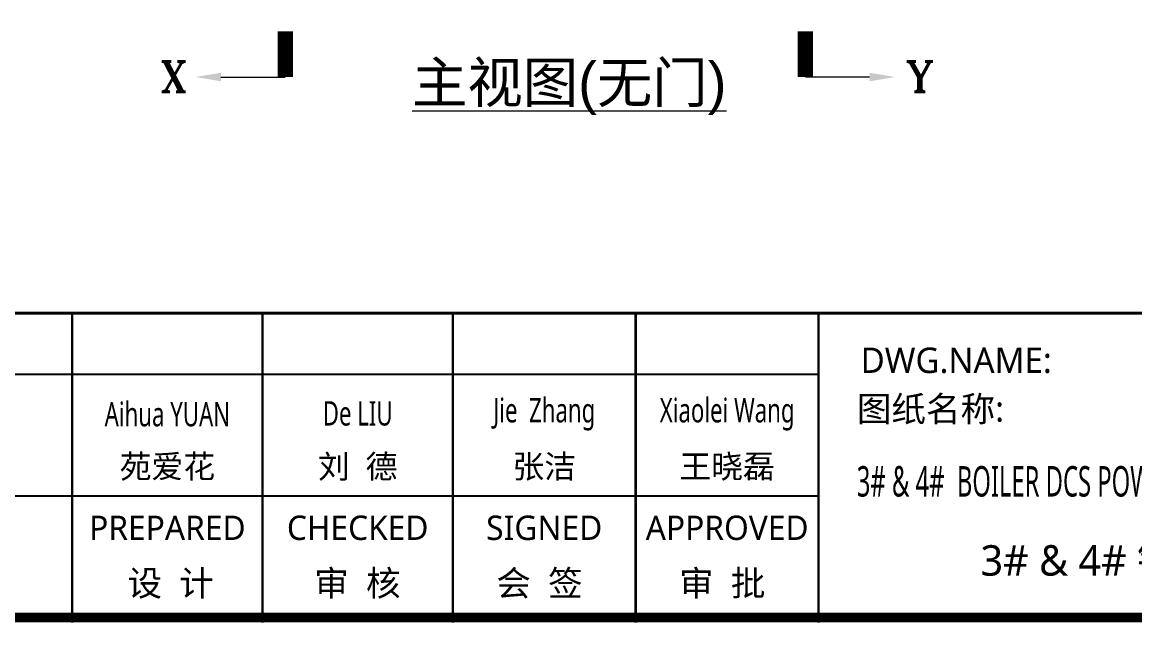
# Model space of a CAD drawing. Extents: x 81437 to 204847, y -54597 to -29444.
# Drawn here: x 87039 to 88136, y -50109 to -49516 of the extents above; entities that cross this region are included whole.
import ezdxf
from ezdxf.enums import TextEntityAlignment as Align

# ---------------------------------------------------------------- set-up
doc = ezdxf.new("R2010")
doc.units = 0
doc.header["$LTSCALE"] = 100
doc.header["$MEASUREMENT"] = 0
for name, color, linetype in [('LOOP', 5, 'Continuous'), ('t', 1, 'Continuous'), ('TEXT', 7, 'Continuous')]:
    doc.layers.add(name, color=color, linetype=linetype)
doc.styles.add('HZ', font='arial.ttf', dxfattribs={"width": 0.7})
doc.styles.add('ROMANT', font='romant.shx')
doc.styles.get("Standard").update_dxf_attribs({"font": ''})
doc.styles.add('微软雅黑', font='')
doc.styles.get('Standard').set_extended_font_data('SimSun')
doc.styles.get('微软雅黑').set_extended_font_data('Microsoft YaHei')

# ---------------------------------------------------------------- blocks, each defined once
blk = doc.blocks.new('图框')
at = {"color": 7}
for p, q in [((-6.2, -2970.4), (1334, -2970.4)), ((-6.2, -3090.4), (1334, -3090.4))]:
    blk.add_line(p, q, dxfattribs=at)
at = {"color": 7, "const_width": 3}
blk.add_lwpolyline([(4109.5, -2910.4), (-6.2, -2910.4)], dxfattribs=at)
at = {"layer": 't', "color": 7, "const_width": 9.62}
blk.add_lwpolyline([(4109.5, -3210.4), (4109.5, -58.9), (-6.2, -58.9), (-6.2, -3210.4)], close=True, dxfattribs=at)
at = {"layer": 't', "color": 7, "const_width": 2.4}
for points in [[(598.2, -2911.6), (598.2, -3215.3)], [(785.8, -2911.6), (785.8, -3215.3)], [(973.4, -2911.6), (973.4, -3215.3)], [(1153.7, -2911.6), (1153.7, -3215.3)], [(1334, -2911.6), (1334, -3215.3)]]:
    blk.add_lwpolyline(points, dxfattribs=at)
at = {"color": 7, "style": '微软雅黑', "flags": 8}
for tag, p, height in [('DWG.NAME:', (1375.5, -2969.2), 25), ('DWG.NO.:', (3122, -3089.3), 24), ('图纸编号', (3309.2, -3111.3), 24), ('FILENO.:', (3122.5, -3165), 24), ('文档号', (3311.6, -3183), 24)]:
    blk.add_attdef(tag, p, '', height=height, dxfattribs=at)
at = {"color": 7, "style": '微软雅黑', "width": 0.8, "flags": 8}
for tag, p, height in [('PROJECTNAME:', (3119.3, -2971.7), 24), ('PROJECT_NAME', (3324.7, -2969.2), 25)]:
    blk.add_attdef(tag, p, '', height=height, dxfattribs=at)
at = {"color": 7, "style": '微软雅黑', "flags": 8}
for tag, p in [('图纸名称:', (1371.6, -3024.8)), ('项目名称', (3272.9, -3045.6))]:
    blk.add_attdef(tag, text='', height=25, dxfattribs=at).set_placement(p, align=Align.BOTTOM_LEFT)
for tag, height, width, p in [('RENLIU', 24, 0.7, (692, -3009.2)), ('SHUFENWANG', 24, 0.7, (879.6, -3009.2)), ('FANGHOU', 24, 0.7, (1063.6, -3009.2)), ('DANDANLI', 24, 0.7, (1243.9, -3009.2)), ('#10STATIONONTROLCABINETCOVER', 30, 0.6, (1771.7, -3076)), ('HANGZHOUHOLLYSYSAUTOMATIONCO.,LTD.', 24, 0.7, (2763.9, -3104.6))]:
    blk.add_attdef(tag, text='', height=height, dxfattribs=dict(at, width=width)).set_placement(p, align=Align.MIDDLE)
at = {"color": 7, "flags": 8}
blk.add_attdef('A', text='', height=23, dxfattribs=at).set_placement((53.7, -3033.7), align=Align.MIDDLE)
at = {"color": 7, "style": '微软雅黑', "flags": 8}
for tag, height, p in [('设计时间', 23, (207.7, -3033.7)), ('刘仁', 23, (692, -3061.1)), ('王姝芬', 23, (879.6, -3061.1)), ('侯方', 23, (1063.6, -3061.1)), ('李丹丹', 23, (1243.9, -3061.1)), ('PAGEXOFX', 24, (3947.6, -3097.9)), ('REV.', 24, (53.2, -3121.9)), ('DATE', 24, (202.7, -3121.9)), ('DESCRIPTION', 24, (445.6, -3121.9)), ('PREPARED', 24, (692, -3121.9)), ('CHECKED', 24, (879.6, -3121.9)), ('SIGNED', 24, (1063.6, -3121.9)), ('APPROVED', 24, (1243.9, -3121.9)), ('图纸名称', 30, (1771.7, -3153.6)), ('第几页共几页', 24, (3947.6, -3172.9))]:
    blk.add_attdef(tag, text='', height=height, dxfattribs=at).set_placement(p, align=Align.MIDDLE)
at = {"layer": 't', "color": 7, "style": '微软雅黑'}
for s, p in [('设  计', (695.3, -3176.5)), ('审  核', (879.4, -3176.5)), ('会  签', (1058.9, -3176.5)), ('审  批', (1239.1, -3176.5))]:
    blk.add_text(s, height=25, dxfattribs=at).set_placement(p, align=Align.MIDDLE_CENTER)

msp = doc.modelspace()

# ---------------------------------------------------------------- linework, layer by layer
at = {"layer": 'LOOP', "color": 5, "lineweight": 0}
for p, q in [((87234.8, -49569.7), (87298.2, -49569.7)), ((87874.3, -49569.7), (87810.9, -49569.7))]:
    msp.add_line(p, q, dxfattribs=at)
at = {"layer": 'LOOP', "color": 5, "lineweight": 0, "const_width": 15}
for points in [[(87298.2, -49569.7), (87298.2, -49524.6)], [(87810.9, -49569.7), (87810.9, -49524.6)]]:
    msp.add_lwpolyline(points, dxfattribs=at)
at = {"layer": 'LOOP', "color": 5, "lineweight": 0}
for points in [[(87234.8, -49565.5), (87209.8, -49569.7), (87234.8, -49573.9)], [(87874.3, -49565.5), (87899.3, -49569.7), (87874.3, -49573.9)]]:
    msp.add_solid(points, dxfattribs=at)

# ---------------------------------------------------------------- block references
at = {"color": 1}
ref = msp.add_blockref('图框', (86489.9, -46892.1), dxfattribs=at)
ref.add_attrib('图纸名称:', '图纸名称:', dxfattribs={"color": 7, "height": 25, "style": '微软雅黑', "flags": 8}).set_placement((87861.6, -49916.9), align=Align.BOTTOM_LEFT)
ref.add_attrib('#10STATIONONTROLCABINETCOVER', '3# & 4#  BOILER DCS POWER DISTRIBUTION CABINET LAYOUT DIAGRAM', dxfattribs={"color": 7, "height": 30, "style": '微软雅黑', "width": 0.6, "flags": 8}).set_placement((88261.7, -49968.2), align=Align.MIDDLE)
ref.add_attrib('DWG.NAME:', 'DWG.NAME:', (87865.4, -49861.4), dxfattribs={"color": 7, "height": 25, "style": '微软雅黑', "flags": 8})
ref.add_attrib('DANDANLI', 'Xiaolei Wang', dxfattribs={"color": 7, "height": 24, "style": '微软雅黑', "width": 0.7, "flags": 8}).set_placement((87733.8, -49901.4), align=Align.MIDDLE)
ref.add_attrib('FANGHOU', 'Jie  Zhang', dxfattribs={"color": 7, "height": 24, "style": '微软雅黑', "width": 0.7, "flags": 8}).set_placement((87553.5, -49901.4), align=Align.MIDDLE)
ref.add_attrib('SHUFENWANG', 'De LIU', dxfattribs={"color": 7, "height": 24, "style": '微软雅黑', "width": 0.7, "flags": 8}).set_placement((87369.6, -49901.4), align=Align.MIDDLE)
ref.add_attrib('RENLIU', 'Aihua YUAN', dxfattribs={"color": 7, "height": 24, "style": '微软雅黑', "width": 0.7, "flags": 8}).set_placement((87182, -49901.4), align=Align.MIDDLE)
ref.add_attrib('APPROVED', 'APPROVED', dxfattribs={"color": 7, "height": 24, "style": '微软雅黑'}).set_placement((87733.8, -50014), align=Align.MIDDLE)
ref.add_attrib('SIGNED', 'SIGNED', dxfattribs={"color": 7, "height": 24, "style": '微软雅黑'}).set_placement((87553.5, -50014), align=Align.MIDDLE)
ref.add_attrib('CHECKED', 'CHECKED', dxfattribs={"color": 7, "height": 24, "style": '微软雅黑'}).set_placement((87369.6, -50014), align=Align.MIDDLE)
ref.add_attrib('PREPARED', 'PREPARED', dxfattribs={"color": 7, "height": 24, "style": '微软雅黑'}).set_placement((87182, -50014), align=Align.MIDDLE)
ref.add_attrib('李丹丹', '王晓磊', dxfattribs={"color": 7, "height": 23, "style": '微软雅黑', "flags": 8}).set_placement((87733.8, -49953.2), align=Align.MIDDLE)
ref.add_attrib('侯方', '张洁', dxfattribs={"color": 7, "height": 23, "style": '微软雅黑', "flags": 8}).set_placement((87553.5, -49953.2), align=Align.MIDDLE)
ref.add_attrib('王姝芬', '刘  德', dxfattribs={"color": 7, "height": 23, "style": '微软雅黑', "flags": 8}).set_placement((87369.6, -49953.2), align=Align.MIDDLE)
ref.add_attrib('刘仁', '苑爱花', dxfattribs={"color": 7, "height": 23, "style": '微软雅黑', "flags": 8}).set_placement((87182, -49953.2), align=Align.MIDDLE)
ref.add_attrib('图纸名称', '3# & 4# 锅炉DCS电源柜布置图', dxfattribs={"color": 7, "height": 30, "style": '微软雅黑', "flags": 8}).set_placement((88261.7, -50045.7), align=Align.MIDDLE)

# ---------------------------------------------------------------- texts
at = {"layer": 'TEXT', "color": 5, "lineweight": 0, "style": 'ROMANT'}
for s, p in [('X', (87188.2, -49584.4)), ('Y', (87923.8, -49584.4))]:
    msp.add_text(s, height=30, dxfattribs=at).set_placement(p, align=Align.CENTER)
at = {"layer": 'TEXT', "color": 7, "lineweight": 0, "style": 'HZ'}
msp.add_text('%%U主视图(无门)', height=40, dxfattribs=at).set_placement((87578.2, -49595), align=Align.CENTER)

doc.saveas('drawing.dxf')
